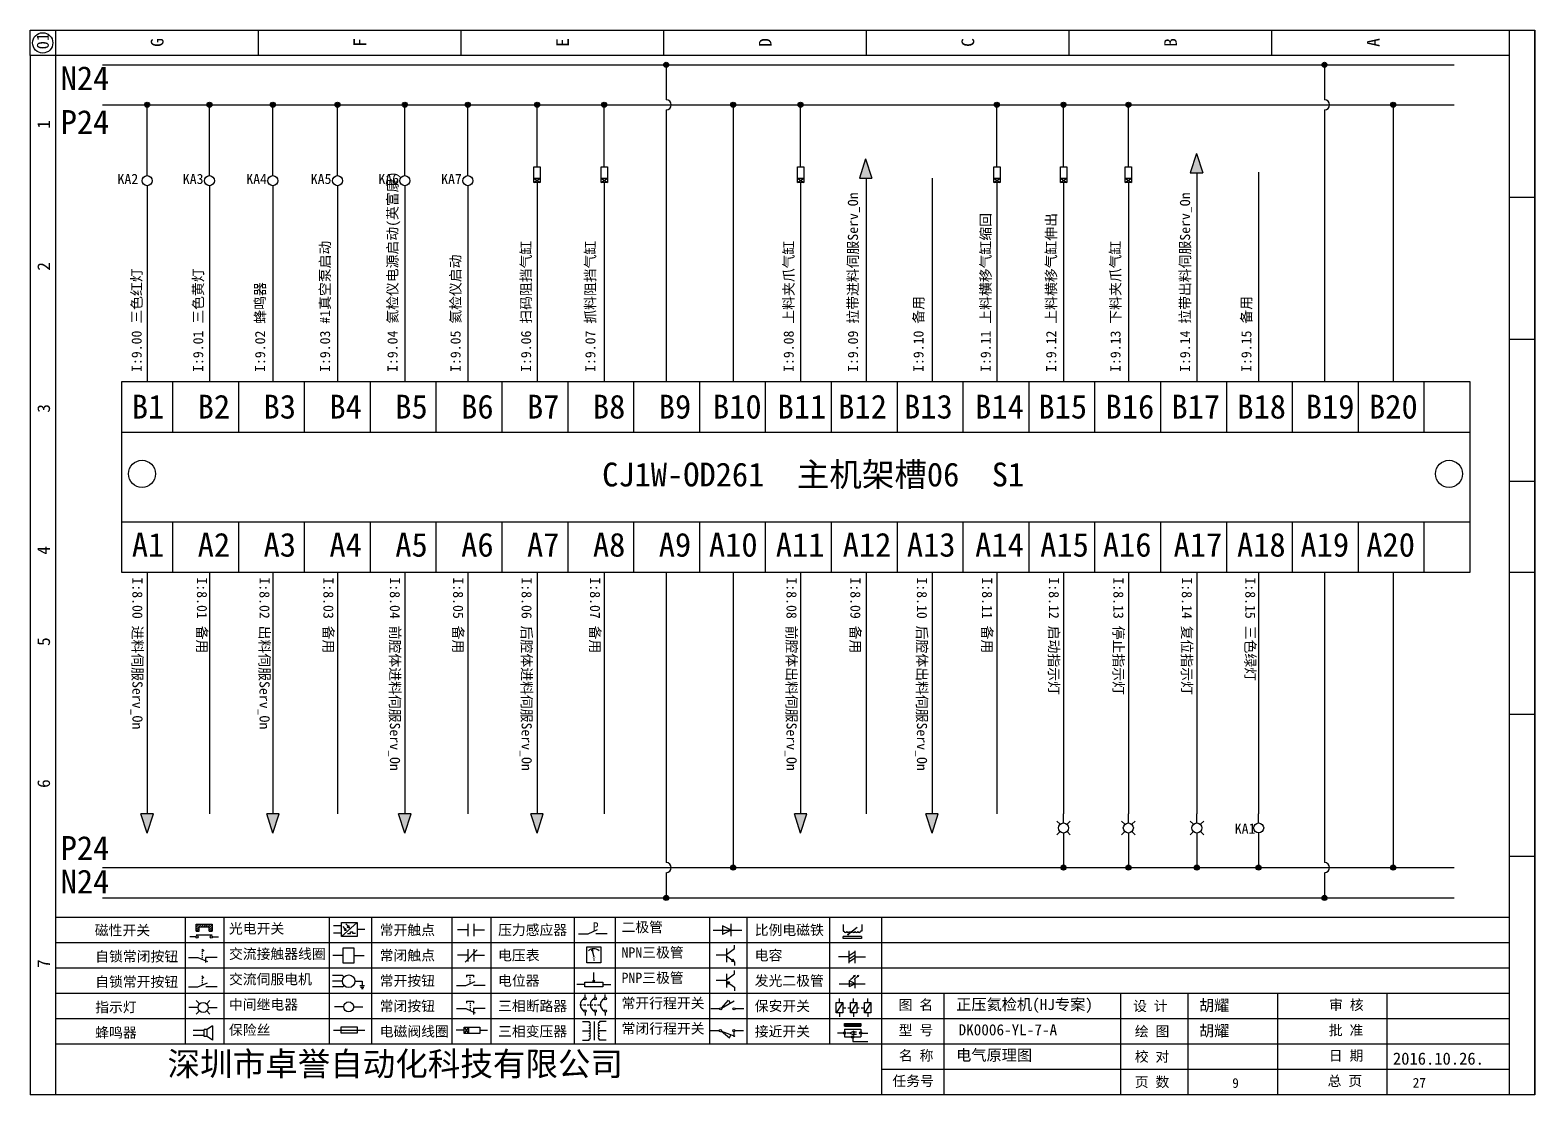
# Model space of a CAD drawing. Header units: millimetres. Extents: x -97 to 5214, y -62 to 3239.
# Drawn here: x 1280.4 to 1577.4, y 749.8 to 959.8 of the extents above; entities that cross this region are included whole.
import ezdxf

# ---------------------------------------------------------------- set-up
doc = ezdxf.new("R2010")
doc.units = ezdxf.units.MM
doc.styles.get("Standard").update_dxf_attribs({"font": 'SimSun.ttf'})
doc.styles.add('汉字', font='NSimSun.ttf')

# ---------------------------------------------------------------- blocks, each defined once
blk = doc.blocks.new('磁性开关')
at = {"linetype": 'ByBlock'}
h = blk.add_hatch(dxfattribs=at)
h.set_pattern_fill('ANSI31', color=256, scale=0.1, style=0)
h.paths.add_polyline_path([(-1907.69, -775.29), (-1910.88, -775.29), (-1910.88, -776.69), (-1910.25, -776.69), (-1910.25, -775.79), (-1908.31, -775.79), (-1908.31, -776.69), (-1907.69, -776.69)])
for p, q in [((-1910.91, -777.81), (-1912.09, -777.81)), ((-1910.88, -776.69), (-1910.88, -775.29)), ((-1910.88, -775.29), (-1907.69, -775.29)), ((-1910.88, -776.69), (-1910.25, -776.69)), ((-1910.88, -777.39), (-1907.69, -777.39)), ((-1910.25, -776.69), (-1910.25, -775.79)), ((-1910.25, -775.79), (-1908.31, -775.79)), ((-1908.31, -776.69), (-1908.31, -775.79)), ((-1908.31, -776.69), (-1907.69, -776.69)), ((-1907.69, -775.29), (-1907.69, -776.69)), ((-1907.66, -777.81), (-1906.48, -777.81))]:
    blk.add_line(p, q, dxfattribs=at)
for centre in [(-1910.68, -777.81), (-1907.88, -777.81)]:
    blk.add_circle(centre, 0.225, dxfattribs=at)
blk = doc.blocks.new('*U75')
at = {"linetype": 'ByBlock'}
for p, q in [((-1909.23, -780.45), (-1909.23, -780.67)), ((-1909.23, -780.45), (-1908.92, -780.84)), ((-1909.23, -780.84), (-1909.23, -781.05)), ((-1911.92, -782.07), (-1910.06, -782.07)), ((-1910.06, -782.07), (-1908.18, -782.88)), ((-1909.23, -781.23), (-1909.23, -781.44)), ((-1909.23, -781.61), (-1909.23, -781.83)), ((-1909.23, -782), (-1909.23, -782.21)), ((-1909.23, -782.38), (-1909.23, -782.43)), ((-1908.52, -783.07), (-1908.52, -782.07)), ((-1906.25, -782.07), (-1908.52, -782.07))]:
    blk.add_line(p, q, dxfattribs=at)
blk = doc.blocks.new('*U76')
at = {"linetype": 'ByBlock'}
for p, q in [((-1911.92, -792.89), (-1910.06, -792.89)), ((-1910.06, -792.89), (-1908.18, -792.08)), ((-1908.88, -791.17), (-1909.23, -790.71)), ((-1909.23, -790.71), (-1909.23, -790.92)), ((-1909.23, -791.09), (-1909.23, -791.31)), ((-1909.23, -791.48), (-1909.23, -791.69)), ((-1909.23, -791.86), (-1909.23, -792.08)), ((-1909.23, -792.25), (-1909.23, -792.47)), ((-1906.25, -792.89), (-1908.52, -792.89))]:
    blk.add_line(p, q, dxfattribs=at)
blk = doc.blocks.new('蜂鸣器')
at = {"linetype": 'ByBlock'}
for p, q in [((-1907.17, -795.53), (-1908.25, -796.26)), ((-1907.17, -795.53), (-1907.17, -798.41)), ((-1908.8, -796.48), (-1911.01, -796.48)), ((-1908.8, -797.46), (-1911.01, -797.46)), ((-1908.25, -796.26), (-1908.8, -796.26)), ((-1908.8, -797.68), (-1908.8, -796.26)), ((-1908.25, -797.68), (-1908.8, -797.68)), ((-1908.25, -797.68), (-1908.25, -796.26)), ((-1907.17, -798.41), (-1908.25, -797.68))]:
    blk.add_line(p, q, dxfattribs=at)
blk = doc.blocks.new('指示灯')
at = {"linetype": 'ByBlock'}
for p, q in [((-1854.25, -776.92), (-1856.06, -776.92)), ((-1854.62, -775.59), (-1853.97, -776.23)), ((-1854.62, -778.25), (-1853.97, -777.61)), ((-1851.9, -775.59), (-1852.54, -776.23)), ((-1851.9, -778.25), (-1852.54, -777.61)), ((-1852.26, -776.92), (-1850.45, -776.92))]:
    blk.add_line(p, q, dxfattribs=at)
blk.add_circle((-1853.26, -776.92), 0.992, dxfattribs=at)
blk = doc.blocks.new('光电开关')
at = {"linetype": 'ByBlock'}
h = blk.add_hatch(dxfattribs=at)
h.set_pattern_fill('ANSI31', color=256, scale=0.01, style=0)
h.set_pattern_definition([(45, (0.172267, 0), (-0.0224506403, 0.0224506403), [])])
h.paths.add_polyline_path([(-1882.44, -776.34), (-1882.5, -775.91), (-1882.68, -776.07)])
h.paths.add_polyline_path([(-1882.44, -776.34), (-1882.68, -776.07), (-1882.86, -776.23)])
h.paths.add_polyline_path([(-1883.11, -776.45), (-1883.29, -776.61), (-1883.05, -776.88)])
h.paths.add_polyline_path([(-1883.29, -776.61), (-1883.47, -776.77), (-1883.05, -776.88)])
for p, q in [((-1884.01, -775.96), (-1885.56, -775.96)), ((-1884.01, -777.39), (-1885.56, -777.39)), ((-1880.91, -775.3), (-1884.01, -778.05)), ((-1883.75, -776.09), (-1883.05, -776.88)), ((-1883.11, -776.45), (-1883.47, -776.77)), ((-1883.05, -776.88), (-1883.47, -776.77)), ((-1883.14, -775.55), (-1882.44, -776.34)), ((-1883.05, -776.88), (-1883.11, -776.45)), ((-1882.5, -775.91), (-1882.86, -776.23)), ((-1882.44, -776.34), (-1882.86, -776.23)), ((-1882.78, -777.47), (-1882.23, -777.47)), ((-1882.44, -776.34), (-1882.5, -775.91)), ((-1882.23, -777.47), (-1882.23, -777.14)), ((-1882.23, -777.14), (-1881.78, -777.14)), ((-1881.78, -777.47), (-1881.78, -777.14)), ((-1881.23, -777.47), (-1881.78, -777.47)), ((-1879.37, -776.67), (-1880.91, -776.67))]:
    blk.add_line(p, q, dxfattribs=at)
blk.add_lwpolyline([(-1884.01, -775.3), (-1880.91, -775.3), (-1880.91, -778.05), (-1884.01, -778.05)], close=True, dxfattribs=at)
blk = doc.blocks.new('交流接触器线圈')
at = {"linetype": 'ByBlock'}
for p, q in [((-1880.82, -781.77), (-1882.87, -781.77)), ((-1878.72, -781.77), (-1876.67, -781.77))]:
    blk.add_line(p, q, dxfattribs=at)
blk.add_lwpolyline([(-1880.82, -780.28), (-1878.72, -780.28), (-1878.72, -783.26), (-1880.82, -783.26)], close=True, dxfattribs=at)
blk = doc.blocks.new('交流伺服电机')
at = {"linetype": 'ByBlock'}
for p, q in [((-1880.97, -785.75), (-1882.94, -785.75)), ((-1880.97, -786.85), (-1882.94, -786.85)), ((-1880.97, -785.75), (-1880.65, -786.03)), ((-1878.49, -786.85), (-1877.07, -786.85)), ((-1877.07, -786.85), (-1877.07, -787.72)), ((-1880.97, -787.94), (-1882.94, -787.94)), ((-1880.97, -787.94), (-1880.65, -787.67)), ((-1877.54, -787.72), (-1876.59, -787.72)), ((-1877.38, -788.01), (-1876.75, -788.01)), ((-1877.23, -788.29), (-1876.9, -788.29))]:
    blk.add_line(p, q, dxfattribs=at)
blk.add_circle((-1879.73, -786.85), 1.24, dxfattribs=at)
blk = doc.blocks.new('中间继电器')
at = {"linetype": 'ByBlock'}
for p, q in [((-1880.72, -791.92), (-1882.54, -791.92)), ((-1878.74, -791.92), (-1876.92, -791.92))]:
    blk.add_line(p, q, dxfattribs=at)
blk.add_circle((-1879.73, -791.92), 0.992, dxfattribs=at)
blk = doc.blocks.new('保险丝')
at = {"linetype": 'ByBlock'}
blk.add_line((-1882.72, -796.49), (-1876.55, -796.49), dxfattribs=at)
blk.add_lwpolyline([(-1881.2, -795.86), (-1878.06, -795.86), (-1878.06, -797.12), (-1881.2, -797.12)], close=True, dxfattribs=at)
blk = doc.blocks.new('常开按钮')
at = {"linetype": 'ByBlock'}
for p, q in [((-1910.06, -787.73), (-1908.18, -786.93)), ((-1909.9, -785.68), (-1908.56, -785.68)), ((-1909.9, -785.68), (-1909.9, -786.07)), ((-1909.23, -785.68), (-1909.23, -785.89)), ((-1909.23, -786.06), (-1909.23, -786.28)), ((-1909.23, -786.45), (-1909.23, -786.67)), ((-1909.23, -786.84), (-1909.23, -787.05)), ((-1908.56, -785.68), (-1908.56, -786.07)), ((-1911.92, -787.73), (-1910.06, -787.73)), ((-1909.23, -787.22), (-1909.23, -787.38)), ((-1906.25, -787.73), (-1908.52, -787.73))]:
    blk.add_line(p, q, dxfattribs=at)
blk = doc.blocks.new('常开触点')
at = {"linetype": 'ByBlock'}
for p, q in [((-1853.82, -782.99), (-1853.82, -780.56)), ((-1852.6, -782.99), (-1852.6, -780.56)), ((-1853.82, -781.77), (-1855.88, -781.77)), ((-1852.6, -781.77), (-1850.55, -781.77))]:
    blk.add_line(p, q, dxfattribs=at)
blk = doc.blocks.new('常闭触点')
at = {"linetype": 'ByBlock'}
for p, q in [((-1853.82, -786.77), (-1855.88, -786.77)), ((-1852.01, -785.66), (-1854.43, -788.1)), ((-1853.82, -787.99), (-1853.82, -785.56)), ((-1852.6, -787.99), (-1852.6, -785.56)), ((-1852.6, -786.77), (-1850.55, -786.77))]:
    blk.add_line(p, q, dxfattribs=at)
blk = doc.blocks.new('常闭按钮')
at = {"linetype": 'ByBlock'}
for p, q in [((-1856.13, -792.28), (-1854.28, -792.28)), ((-1854.28, -792.28), (-1852.4, -793.09)), ((-1854.11, -790.83), (-1852.77, -790.83)), ((-1854.11, -790.83), (-1854.11, -791.22)), ((-1853.44, -790.83), (-1853.44, -791.04)), ((-1853.44, -791.21), (-1853.44, -791.43)), ((-1853.44, -791.6), (-1853.44, -791.82)), ((-1853.44, -791.99), (-1853.44, -792.2)), ((-1853.44, -792.37), (-1853.44, -792.53)), ((-1852.77, -790.83), (-1852.77, -791.22)), ((-1850.47, -792.28), (-1852.73, -792.28)), ((-1852.73, -792.28), (-1852.73, -793.43))]:
    blk.add_line(p, q, dxfattribs=at)
blk = doc.blocks.new('电磁阀线圈')
at = {"linetype": 'ByBlock'}
for p, q in [((-1854.61, -795.92), (-1853.75, -797.16)), ((-1853.75, -795.92), (-1854.61, -797.16)), ((-1853.75, -795.92), (-1853.75, -797.16)), ((-1854.61, -796.54), (-1856.17, -796.54)), ((-1851.53, -796.54), (-1849.97, -796.54))]:
    blk.add_line(p, q, dxfattribs=at)
blk.add_lwpolyline([(-1854.61, -795.92), (-1851.53, -795.92), (-1851.53, -797.16), (-1854.61, -797.16)], close=True, dxfattribs=at)
blk = doc.blocks.new('电压表')
at = {"linetype": 'ByBlock'}
for p, q in [((-1814.84, -780.75), (-1814.91, -781.13)), ((-1814.6, -781.05), (-1814.91, -781.13)), ((-1814.84, -780.75), (-1814.46, -782.26)), ((-1814.84, -780.75), (-1814.6, -781.05))]:
    blk.add_line(p, q, dxfattribs=at)
blk.add_lwpolyline([(-1815.84, -780.34), (-1813.07, -780.34), (-1813.07, -783.49), (-1815.84, -783.49)], close=True, dxfattribs=at)
blk.add_arc((-1814.46, -782.26), 1.56, 46.8313, 133.1687, dxfattribs=at)
at = {"linetype": 'ByBlock', "insert": (-1814.7, -782.39), "char_height": 0.75, "width": 0.6768, "attachment_point": 1}
blk.add_mtext('V', dxfattribs=at)
blk = doc.blocks.new('电位器')
at = {"linetype": 'ByBlock'}
for p, q in [((-1814.45, -787.3), (-1814.62, -786.96)), ((-1814.62, -786.96), (-1814.27, -786.96)), ((-1814.45, -787.3), (-1814.45, -785.39)), ((-1814.45, -787.3), (-1814.27, -786.96)), ((-1816.21, -787.75), (-1817.79, -787.75)), ((-1812.68, -787.75), (-1811.1, -787.75))]:
    blk.add_line(p, q, dxfattribs=at)
blk.add_lwpolyline([(-1816.21, -787.3), (-1812.68, -787.3), (-1812.68, -788.2), (-1816.21, -788.2)], close=True, dxfattribs=at)
blk = doc.blocks.new('三相断路器')
at = {"linetype": 'ByBlock'}
for p, q in [((-1816.17, -790.33), (-1816.17, -789.7)), ((-1814.17, -790.33), (-1814.17, -789.7)), ((-1812.18, -790.33), (-1812.18, -789.7)), ((-1817.14, -791.74), (-1816.72, -791.74)), ((-1816.45, -791.74), (-1816.03, -791.74)), ((-1815.76, -791.74), (-1815.34, -791.74)), ((-1815.07, -791.74), (-1814.65, -791.74)), ((-1814.38, -791.74), (-1813.96, -791.74)), ((-1813.69, -791.74), (-1813.27, -791.74)), ((-1816.17, -793.19), (-1816.17, -793.83)), ((-1814.17, -793.19), (-1814.17, -793.83)), ((-1812.18, -793.19), (-1812.18, -793.83))]:
    blk.add_line(p, q, dxfattribs=at)
for centre in [(-1816.17, -790.55), (-1816.17, -792.98), (-1814.17, -790.55), (-1814.17, -792.98), (-1812.18, -790.55), (-1812.18, -792.98)]:
    blk.add_circle(centre, 0.219, dxfattribs=at)
for centre in [(-1815.81, -791.74), (-1813.82, -791.74), (-1811.83, -791.74)]:
    blk.add_arc(centre, 1.32, 115.5791, 244.4209, dxfattribs=at)
blk = doc.blocks.new('三相变压器')
at = {"linetype": 'ByBlock'}
for p, q in [((-1816.69, -795.03), (-1815.37, -795.03)), ((-1815.37, -795.03), (-1815.37, -795.24)), ((-1814.34, -798.7), (-1814.34, -795.04)), ((-1812, -795.03), (-1813.32, -795.03)), ((-1813.32, -795.03), (-1813.32, -795.24)), ((-1816.69, -796.87), (-1815.37, -796.87)), ((-1816.69, -798.71), (-1815.37, -798.71)), ((-1815.37, -798.71), (-1815.37, -798.5)), ((-1812, -796.87), (-1813.32, -796.87)), ((-1813.32, -798.71), (-1813.32, -798.5)), ((-1812, -798.71), (-1813.32, -798.71))]:
    blk.add_line(p, q, dxfattribs=at)
for centre, start, end in [((-1815.37, -795.51), 270, 90), ((-1815.37, -796.06), 270, 90), ((-1813.32, -795.51), 90, 270), ((-1813.32, -796.06), 90, 270), ((-1815.37, -796.6), 270, 90), ((-1815.37, -797.14), 270, 90), ((-1815.37, -797.68), 270, 90), ((-1815.37, -798.23), 270, 90), ((-1813.32, -796.6), 90, 270), ((-1813.32, -797.14), 90, 270), ((-1813.32, -797.68), 90, 270), ((-1813.32, -798.23), 90, 270)]:
    blk.add_arc(centre, 0.271, start, end, dxfattribs=at)
blk = doc.blocks.new('压力感应器')
at = {"linetype": 'ByBlock'}
for p, q in [((-1817.44, -777.73), (-1815.59, -777.73)), ((-1815.59, -777.73), (-1813.71, -776.93)), ((-1811.78, -777.73), (-1814.05, -777.73))]:
    blk.add_line(p, q, dxfattribs=at)
at = {"linetype": 'ByBlock', "insert": (-1814.65, -775.48), "char_height": 1.68, "width": 1.2242, "attachment_point": 1}
blk.add_mtext('{\\fNSimSun|b0|i0|c134|p49;P}', dxfattribs=at)
blk = doc.blocks.new('二极管')
at = {"linetype": 'ByBlock'}
for p, q in [((-1787.52, -776.77), (-1781.92, -776.77)), ((-1783.97, -776.77), (-1785.69, -775.9)), ((-1785.69, -775.9), (-1785.69, -777.65)), ((-1783.97, -776.77), (-1785.69, -777.65)), ((-1783.97, -777.99), (-1783.97, -775.56))]:
    blk.add_line(p, q, dxfattribs=at)
blk = doc.blocks.new('NPN三极管')
at = {"linetype": 'ByBlock'}
for p, q in [((-1785.73, -780.61), (-1785.73, -783.32)), ((-1785.73, -781.82), (-1784.15, -780.66)), ((-1784.15, -780.66), (-1784.15, -779.98)), ((-1785.73, -781.97), (-1787.81, -781.97)), ((-1785.73, -782.11), (-1784.15, -783.27)), ((-1784.41, -782.73), (-1784.74, -783.18)), ((-1784.15, -783.27), (-1784.74, -783.18)), ((-1784.15, -783.27), (-1784.41, -782.73)), ((-1784.15, -783.27), (-1784.15, -783.96))]:
    blk.add_line(p, q, dxfattribs=at)
blk = doc.blocks.new('PNP三极管')
at = {"linetype": 'ByBlock'}
for p, q in [((-1784.9, -786.74), (-1786.98, -786.74)), ((-1784.9, -785.38), (-1784.9, -788.09)), ((-1784.9, -786.59), (-1783.32, -785.43)), ((-1784.9, -786.88), (-1783.32, -788.04)), ((-1784.9, -786.88), (-1784.31, -786.97)), ((-1784.9, -786.88), (-1784.64, -787.42)), ((-1784.31, -786.97), (-1784.64, -787.42)), ((-1783.32, -785.43), (-1783.32, -784.75)), ((-1783.32, -788.04), (-1783.32, -788.73))]:
    blk.add_line(p, q, dxfattribs=at)
blk = doc.blocks.new('常开行程开关')
at = {"linetype": 'ByBlock'}
for p, q in [((-1786.29, -792.3), (-1788.01, -792.3)), ((-1785.89, -792.17), (-1784.52, -790.62)), ((-1785.89, -792.17), (-1783.43, -790.72)), ((-1784.52, -790.62), (-1784.19, -791.17)), ((-1781.48, -792.3), (-1783.21, -792.3))]:
    blk.add_line(p, q, dxfattribs=at)
for centre in [(-1786.07, -792.3), (-1783.42, -792.3)]:
    blk.add_circle(centre, 0.219, dxfattribs=at)
blk = doc.blocks.new('常闭行程开关')
at = {"linetype": 'ByBlock'}
for p, q in [((-1786.34, -796.62), (-1788.07, -796.62)), ((-1785.93, -796.72), (-1783.25, -797.7)), ((-1785.93, -796.72), (-1784.3, -798)), ((-1784.3, -798), (-1784.08, -797.4)), ((-1783.48, -796.84), (-1783.48, -797.85)), ((-1781.54, -796.62), (-1783.26, -796.62))]:
    blk.add_line(p, q, dxfattribs=at)
for centre in [(-1786.12, -796.62), (-1783.48, -796.62)]:
    blk.add_circle(centre, 0.219, dxfattribs=at)
blk = doc.blocks.new('电容')
at = {"linetype": 'ByBlock'}
for p, q in [((-1756.08, -782.99), (-1756.08, -780.56)), ((-1754.86, -780.79), (-1756.08, -781.55)), ((-1754.86, -782.99), (-1754.86, -780.56)), ((-1756.08, -781.77), (-1758.13, -781.77)), ((-1754.86, -781.44), (-1756.08, -782.2)), ((-1754.86, -781.99), (-1756.08, -782.75)), ((-1754.86, -781.77), (-1752.81, -781.77))]:
    blk.add_line(p, q, dxfattribs=at)
blk = doc.blocks.new('发光二极管')
at = {"linetype": 'ByBlock'}
for p, q in [((-1758.01, -786.77), (-1752.89, -786.77)), ((-1754.84, -786.77), (-1756.04, -786.16)), ((-1756.04, -786.16), (-1756.04, -787.39)), ((-1754.84, -786.77), (-1756.04, -787.39)), ((-1755.78, -785.92), (-1754.89, -785.14)), ((-1754.89, -785.14), (-1755.2, -785.22)), ((-1755.2, -785.22), (-1755.01, -785.43)), ((-1755.08, -785.92), (-1754.18, -785.14)), ((-1754.89, -785.14), (-1755.01, -785.43)), ((-1754.84, -787.63), (-1754.84, -785.92)), ((-1754.18, -785.14), (-1754.49, -785.22)), ((-1754.49, -785.22), (-1754.31, -785.43)), ((-1754.18, -785.14), (-1754.31, -785.43))]:
    blk.add_line(p, q, dxfattribs=at)
blk = doc.blocks.new('比例电磁阀')
at = {"linetype": 'ByBlock'}
for p, q in [((-1757.26, -775.38), (-1757.26, -776.71)), ((-1757.26, -776.71), (-1757.05, -776.71)), ((-1753.6, -777.73), (-1757.25, -777.73)), ((-1757.25, -778.13), (-1757.25, -777.73)), ((-1753.6, -778.13), (-1757.25, -778.13)), ((-1754.5, -775.98), (-1756.35, -777.44)), ((-1756.35, -777.44), (-1756.25, -777.25)), ((-1756.35, -777.44), (-1756.15, -777.38)), ((-1756.15, -777.38), (-1756.25, -777.25)), ((-1753.58, -776.71), (-1753.8, -776.71)), ((-1753.6, -777.73), (-1753.6, -778.13)), ((-1753.58, -775.38), (-1753.58, -776.71))]:
    blk.add_line(p, q, dxfattribs=at)
for centre in [(-1756.78, -776.71), (-1756.24, -776.71), (-1755.7, -776.71), (-1755.15, -776.71), (-1754.61, -776.71), (-1754.07, -776.71)]:
    blk.add_arc(centre, 0.271, 180, 0, dxfattribs=at)
blk = doc.blocks.new('保安开关')
at = {"linetype": 'ByBlock'}
for p, q in [((-1757.96, -790.79), (-1757.96, -789.97)), ((-1755.17, -790.79), (-1755.17, -789.97)), ((-1752.39, -790.79), (-1752.39, -789.97)), ((-1757.33, -790.79), (-1758.6, -792.81)), ((-1757.96, -792.81), (-1757.96, -793.62)), ((-1757.33, -791.8), (-1756.72, -791.8)), ((-1756.35, -791.8), (-1755.89, -791.8)), ((-1754.54, -790.79), (-1755.81, -792.81)), ((-1755.17, -792.81), (-1755.17, -793.62)), ((-1754.52, -791.8), (-1754.06, -791.8)), ((-1753.69, -791.8), (-1753.08, -791.8)), ((-1751.75, -790.79), (-1753.02, -792.81)), ((-1752.39, -792.81), (-1752.39, -793.62))]:
    blk.add_line(p, q, dxfattribs=at)
for points in [[(-1758.6, -790.79), (-1757.33, -790.79), (-1757.33, -792.81), (-1758.6, -792.81)], [(-1755.81, -790.79), (-1754.54, -790.79), (-1754.54, -792.81), (-1755.81, -792.81)], [(-1753.02, -790.79), (-1751.75, -790.79), (-1751.75, -792.81), (-1753.02, -792.81)]]:
    blk.add_lwpolyline(points, close=True, dxfattribs=at)
blk = doc.blocks.new('接近开关')
at = {"linetype": 'ByBlock'}
h = blk.add_hatch(dxfattribs=at)
h.set_pattern_fill('ANSI31', color=256, scale=0.01, style=0)
h.set_pattern_definition([(45, (-89.131516, -30.795668), (-0.0224506403, 0.0224506403), [])])
h.paths.add_polyline_path([(-1513.76, -1123.35), (-1513.76, -1122.85), (-1516.96, -1122.85), (-1516.96, -1123.35)])
for p, q in [((-1517.18, -1124.71), (-1518.36, -1124.71)), ((-1516.96, -1123.35), (-1516.96, -1122.85)), ((-1516.96, -1122.85), (-1513.76, -1122.85)), ((-1516.96, -1123.35), (-1513.76, -1123.35)), ((-1516.96, -1123.95), (-1513.76, -1123.95)), ((-1516.96, -1123.95), (-1516.96, -1125.47)), ((-1516.96, -1125.47), (-1513.76, -1125.47)), ((-1515.91, -1124.71), (-1516.45, -1124.71)), ((-1515.11, -1124.31), (-1515.91, -1124.71)), ((-1515.11, -1125.11), (-1515.91, -1124.71)), ((-1515.33, -1124.53), (-1515.17, -1124.53)), ((-1515.33, -1124.88), (-1515.17, -1124.88)), ((-1515.25, -1124.45), (-1515.25, -1124.61)), ((-1515.11, -1124.31), (-1515.11, -1125.11)), ((-1515.11, -1124.48), (-1514.58, -1124.48)), ((-1515.11, -1124.94), (-1514.58, -1124.94)), ((-1513.76, -1122.85), (-1513.76, -1123.35)), ((-1513.76, -1123.95), (-1513.76, -1125.47)), ((-1513.54, -1124.71), (-1512.36, -1124.71)), ((-1515.36, -1125.69), (-1515.36, -1126.36)), ((-1515.36, -1126.36), (-1512.36, -1126.36))]:
    blk.add_line(p, q, dxfattribs=at)
for centre in [(-1516.96, -1124.71), (-1515.36, -1125.47), (-1513.76, -1124.71)]:
    blk.add_circle(centre, 0.225, dxfattribs=at)

msp = doc.modelspace()

# ---------------------------------------------------------------- hatches: boundary and pattern name
at = {"lineweight": -2}
h = msp.add_hatch(color=0, dxfattribs=at)
edge = h.paths.add_edge_path()
edge.add_arc((1405.941, 952.967), 0.5, 0, 360)
h = msp.add_hatch(color=0, dxfattribs=at)
edge = h.paths.add_edge_path()
edge.add_arc((1535.872, 952.967), 0.5, 0, 360)
h = msp.add_hatch(color=0, dxfattribs=at)
edge = h.paths.add_edge_path()
edge.add_arc((1303.503, 945.095), 0.5, 0, 360)
h = msp.add_hatch(color=0, dxfattribs=at)
edge = h.paths.add_edge_path()
edge.add_arc((1315.783, 945.095), 0.5, 0, 360)
h = msp.add_hatch(color=0, dxfattribs=at)
edge = h.paths.add_edge_path()
edge.add_arc((1328.311, 945.095), 0.5, 0, 360)
h = msp.add_hatch(color=0, dxfattribs=at)
edge = h.paths.add_edge_path()
edge.add_arc((1341.087, 945.095), 0.5, 0, 360)
h = msp.add_hatch(color=0, dxfattribs=at)
edge = h.paths.add_edge_path()
edge.add_arc((1354.359, 945.095), 0.5, 0, 360)
h = msp.add_hatch(color=0, dxfattribs=at)
edge = h.paths.add_edge_path()
edge.add_arc((1366.803, 945.095), 0.5, 0, 360)
h = msp.add_hatch(color=0, dxfattribs=at)
edge = h.paths.add_edge_path()
edge.add_arc((1380.447, 945.095), 0.5, 0, 360)
h = msp.add_hatch(color=0, dxfattribs=at)
edge = h.paths.add_edge_path()
edge.add_arc((1393.719, 945.095), 0.5, 0, 360)
h = msp.add_hatch(color=0, dxfattribs=at)
edge = h.paths.add_edge_path()
edge.add_arc((1419.181, 945.095), 0.5, 0, 360)
h = msp.add_hatch(color=0, dxfattribs=at)
edge = h.paths.add_edge_path()
edge.add_arc((1432.453, 945.095), 0.5, 0, 360)
h = msp.add_hatch(color=0, dxfattribs=at)
edge = h.paths.add_edge_path()
edge.add_arc((1471.21, 945.095), 0.5, 0, 360)
h = msp.add_hatch(color=0, dxfattribs=at)
edge = h.paths.add_edge_path()
edge.add_arc((1484.358, 945.095), 0.5, 0, 360)
h = msp.add_hatch(color=0, dxfattribs=at)
edge = h.paths.add_edge_path()
edge.add_arc((1497.149, 945.095), 0.5, 0, 360)
h = msp.add_hatch(color=0, dxfattribs=at)
edge = h.paths.add_edge_path()
edge.add_arc((1549.431, 945.095), 0.5, 0, 360)
for points in [[(1445.286, 934.459), (1446.51, 930.638), (1444.061, 930.638)], [(1510.595, 935.503), (1511.819, 931.683), (1509.37, 931.683)], [(1303.503, 801.443), (1302.279, 805.263), (1304.728, 805.263)], [(1328.311, 801.443), (1327.086, 805.263), (1329.535, 805.263)], [(1354.359, 801.443), (1353.134, 805.263), (1355.583, 805.263)], [(1380.447, 801.443), (1379.223, 805.263), (1381.672, 805.263)], [(1432.453, 801.443), (1431.228, 805.263), (1433.677, 805.263)], [(1458.403, 801.443), (1457.179, 805.263), (1459.628, 805.263)]]:
    msp.add_hatch(color=256).paths.add_polyline_path(points)
h = msp.add_hatch(color=0, dxfattribs=at)
edge = h.paths.add_edge_path()
edge.add_arc((1419.181, 794.629), 0.5, 0, 360)
h = msp.add_hatch(color=0, dxfattribs=at)
edge = h.paths.add_edge_path()
edge.add_arc((1484.358, 794.629), 0.5, 0, 360)
h = msp.add_hatch(color=0, dxfattribs=at)
edge = h.paths.add_edge_path()
edge.add_arc((1497.149, 794.629), 0.5, 0, 360)
h = msp.add_hatch(color=0, dxfattribs=at)
edge = h.paths.add_edge_path()
edge.add_arc((1510.688, 794.629), 0.5, 0, 360)
h = msp.add_hatch(color=0, dxfattribs=at)
edge = h.paths.add_edge_path()
edge.add_arc((1522.871, 794.629), 0.5, 0, 360)
h = msp.add_hatch(color=0, dxfattribs=at)
edge = h.paths.add_edge_path()
edge.add_arc((1549.431, 794.629), 0.5, 0, 360)
h = msp.add_hatch(color=0, dxfattribs=at)
edge = h.paths.add_edge_path()
edge.add_arc((1405.941, 788.658), 0.5, 0, 360)
h = msp.add_hatch(color=0, dxfattribs=at)
edge = h.paths.add_edge_path()
edge.add_arc((1535.872, 788.658), 0.5, 0, 360)

# ---------------------------------------------------------------- linework, layer by layer
at = {"linetype": 'ByBlock'}
for p, q in [((1280.392, 959.814), (1577.392, 959.814)), ((1280.392, 954.814), (1280.392, 959.814)), ((1285.392, 959.814), (1285.392, 749.814)), ((1577.392, 959.814), (1577.392, 749.814)), ((1577.392, 749.814), (1577.392, 959.814)), ((1280.392, 954.814), (1280.392, 769.814)), ((1572.392, 784.814), (1285.392, 784.814)), ((1572.392, 779.814), (1285.392, 779.814)), ((1572.392, 774.814), (1285.392, 774.814)), ((1280.392, 769.814), (1280.392, 749.814)), ((1572.392, 769.814), (1285.392, 769.814)), ((1572.392, 764.814), (1285.392, 764.814)), ((1572.392, 759.814), (1285.392, 759.814)), ((1572.392, 754.814), (1448.415, 754.814)), ((1577.392, 749.814), (1280.392, 749.814))]:
    msp.add_line(p, q, dxfattribs=at)
at = {"color": 0, "lineweight": -2}
for p, q in [((1294.7, 952.967), (1561.453, 952.967)), ((1405.941, 952.967), (1405.941, 946.095)), ((1535.872, 952.967), (1535.872, 946.095)), ((1294.7, 945.095), (1497.149, 945.095)), ((1303.503, 932.925), (1303.503, 945.095)), ((1315.783, 932.925), (1315.783, 945.095)), ((1328.311, 932.925), (1328.311, 945.095)), ((1341.087, 932.925), (1341.087, 945.095)), ((1354.359, 932.925), (1354.359, 945.095)), ((1366.803, 932.925), (1366.803, 945.095)), ((1380.447, 934.415), (1380.447, 945.095)), ((1393.719, 934.415), (1393.719, 945.095)), ((1419.181, 945.095), (1419.181, 890.518)), ((1432.453, 934.415), (1432.453, 945.095)), ((1471.21, 934.415), (1471.21, 945.095)), ((1484.358, 934.415), (1484.358, 945.095)), ((1497.149, 945.095), (1561.453, 945.095)), ((1497.149, 934.415), (1497.149, 945.095)), ((1549.431, 945.095), (1549.431, 890.518)), ((1405.941, 944.095), (1405.941, 890.518)), ((1535.872, 944.095), (1535.872, 890.518)), ((1445.379, 930.638), (1445.379, 890.518)), ((1458.403, 930.638), (1458.403, 890.518)), ((1510.688, 931.683), (1510.688, 890.518)), ((1522.871, 931.789), (1522.871, 890.518)), ((1303.503, 928.219), (1303.503, 890.518)), ((1315.783, 928.219), (1315.783, 890.518)), ((1328.311, 928.219), (1328.311, 890.518)), ((1341.087, 928.219), (1341.087, 890.518)), ((1354.359, 928.219), (1354.359, 890.518)), ((1366.803, 928.219), (1366.803, 890.518)), ((1380.447, 928.219), (1380.447, 890.518)), ((1393.719, 928.219), (1393.719, 890.518)), ((1432.453, 928.219), (1432.453, 890.518)), ((1471.21, 928.219), (1471.21, 890.518)), ((1484.358, 928.219), (1484.358, 890.518)), ((1497.149, 928.219), (1497.149, 890.518)), ((1308.498, 890.518), (1308.498, 880.518)), ((1321.498, 890.518), (1321.498, 880.518)), ((1334.498, 890.518), (1334.498, 880.518)), ((1347.498, 890.518), (1347.498, 880.518)), ((1360.498, 890.518), (1360.498, 880.518)), ((1373.498, 890.518), (1373.498, 880.518)), ((1386.498, 890.518), (1386.498, 880.518)), ((1399.498, 890.518), (1399.498, 880.518)), ((1412.498, 890.518), (1412.498, 880.518)), ((1425.498, 890.518), (1425.498, 880.518)), ((1438.498, 890.518), (1438.498, 880.518)), ((1451.498, 890.518), (1451.498, 880.518)), ((1464.498, 890.518), (1464.498, 880.518)), ((1477.498, 890.518), (1477.498, 880.518)), ((1490.498, 890.518), (1490.498, 880.518)), ((1503.498, 890.518), (1503.498, 880.518)), ((1516.498, 890.518), (1516.498, 880.518)), ((1529.498, 890.518), (1529.498, 880.518)), ((1542.498, 890.518), (1542.498, 880.518)), ((1555.498, 890.518), (1555.498, 880.518)), ((1298.498, 880.518), (1564.519, 880.518)), ((1298.498, 862.814), (1564.519, 862.814)), ((1308.498, 862.814), (1308.498, 852.814)), ((1321.498, 862.814), (1321.498, 852.814)), ((1334.498, 862.814), (1334.498, 852.814)), ((1347.498, 862.814), (1347.498, 852.814)), ((1360.498, 862.814), (1360.498, 852.814)), ((1373.498, 862.814), (1373.498, 852.814)), ((1386.498, 862.814), (1386.498, 852.814)), ((1399.498, 862.814), (1399.498, 852.814)), ((1412.498, 862.814), (1412.498, 852.814)), ((1425.498, 862.814), (1425.498, 852.814)), ((1438.498, 862.814), (1438.498, 852.814)), ((1451.498, 862.814), (1451.498, 852.814)), ((1464.498, 862.814), (1464.498, 852.814)), ((1477.498, 862.814), (1477.498, 852.814)), ((1490.498, 862.814), (1490.498, 852.814)), ((1503.498, 862.814), (1503.498, 852.814)), ((1516.498, 862.814), (1516.498, 852.814)), ((1529.498, 862.814), (1529.498, 852.814)), ((1542.498, 862.814), (1542.498, 852.814)), ((1555.498, 862.814), (1555.498, 852.814)), ((1303.503, 852.809), (1303.503, 805.263)), ((1315.783, 852.809), (1315.783, 805.263)), ((1328.311, 852.809), (1328.311, 805.263)), ((1341.087, 852.809), (1341.087, 805.263)), ((1354.359, 852.809), (1354.359, 805.263)), ((1366.803, 852.809), (1366.803, 805.263)), ((1380.447, 852.809), (1380.447, 805.263)), ((1393.719, 852.809), (1393.719, 805.263)), ((1405.941, 852.814), (1405.941, 795.629)), ((1419.181, 852.809), (1419.181, 794.629)), ((1432.453, 852.809), (1432.453, 805.263)), ((1445.379, 852.809), (1445.379, 805.263)), ((1458.403, 852.809), (1458.403, 805.263)), ((1471.21, 852.809), (1471.21, 805.263)), ((1484.358, 852.809), (1484.358, 805.263)), ((1497.149, 852.809), (1497.149, 805.263)), ((1510.688, 852.809), (1510.688, 805.263)), ((1522.871, 852.777), (1522.871, 805.263)), ((1535.872, 852.736), (1535.872, 795.629)), ((1549.431, 852.736), (1549.431, 794.629)), ((1484.358, 799.652), (1484.358, 794.629)), ((1497.149, 799.652), (1497.149, 794.629)), ((1510.688, 799.652), (1510.688, 794.629)), ((1522.871, 799.651), (1522.871, 794.629)), ((1294.7, 794.629), (1561.453, 794.629)), ((1405.941, 793.629), (1405.941, 788.658)), ((1535.872, 793.629), (1535.872, 788.658)), ((1294.7, 788.658), (1561.453, 788.658)), ((1310.971, 784.814), (1310.971, 759.814)), ((1318.647, 784.814), (1318.647, 759.814)), ((1339.437, 784.814), (1339.437, 759.814)), ((1347.791, 784.814), (1347.791, 759.814)), ((1363.646, 784.814), (1363.646, 759.814)), ((1371.294, 784.814), (1371.294, 759.814)), ((1387.786, 784.814), (1387.786, 759.814)), ((1395.888, 784.814), (1395.888, 759.814)), ((1414.508, 784.814), (1414.508, 759.814)), ((1421.867, 784.814), (1421.867, 759.814)), ((1438.177, 784.814), (1438.177, 759.814)), ((1448.415, 784.814), (1448.415, 749.899)), ((1460.736, 769.814), (1460.736, 749.899)), ((1495.607, 769.814), (1495.607, 749.814)), ((1508.871, 769.814), (1508.871, 749.814)), ((1526.563, 769.814), (1526.563, 749.814)), ((1548.174, 769.814), (1548.174, 749.814))]:
    msp.add_line(p, q, dxfattribs=at)
for p, q in [((1445.286, 934.459), (1444.061, 930.638)), ((1445.286, 934.459), (1446.51, 930.638)), ((1510.595, 935.503), (1509.37, 931.683)), ((1510.595, 935.503), (1511.819, 931.683)), ((1444.061, 930.638), (1446.51, 930.638)), ((1509.37, 931.683), (1511.819, 931.683)), ((1303.503, 801.443), (1302.279, 805.263)), ((1304.728, 805.263), (1302.279, 805.263)), ((1303.503, 801.443), (1304.728, 805.263)), ((1328.311, 801.443), (1327.086, 805.263)), ((1329.535, 805.263), (1327.086, 805.263)), ((1328.311, 801.443), (1329.535, 805.263)), ((1354.359, 801.443), (1353.134, 805.263)), ((1355.583, 805.263), (1353.134, 805.263)), ((1354.359, 801.443), (1355.583, 805.263)), ((1380.447, 801.443), (1379.223, 805.263)), ((1381.672, 805.263), (1379.223, 805.263)), ((1380.447, 801.443), (1381.672, 805.263)), ((1432.453, 801.443), (1431.228, 805.263)), ((1433.677, 805.263), (1431.228, 805.263)), ((1432.453, 801.443), (1433.677, 805.263)), ((1458.403, 801.443), (1457.179, 805.263)), ((1459.628, 805.263), (1457.179, 805.263)), ((1458.403, 801.443), (1459.628, 805.263))]:
    msp.add_line(p, q)
at = {"linetype": 'ByBlock'}
for points in [[(1325.392, 959.814), (1325.392, 954.814)], [(1365.392, 959.814), (1365.392, 954.814)], [(1405.392, 959.814), (1405.392, 954.814)], [(1445.392, 959.814), (1445.392, 954.814)], [(1485.392, 959.814), (1485.392, 954.814)], [(1525.392, 959.814), (1525.392, 954.814)], [(1572.392, 749.814), (1572.392, 959.814)], [(1572.392, 954.814), (1280.392, 954.814)], [(1577.392, 926.814), (1572.392, 926.814)], [(1577.392, 898.814), (1572.392, 898.814)], [(1577.392, 870.814), (1572.392, 870.814)], [(1577.392, 852.814), (1572.392, 852.814)], [(1577.392, 824.814), (1572.392, 824.814)], [(1577.392, 796.814), (1572.392, 796.814)]]:
    msp.add_lwpolyline(points, dxfattribs=at)
at = {"color": 0, "lineweight": -2}
msp.add_lwpolyline([(1298.498, 890.518), (1564.519, 890.518), (1564.519, 852.814), (1298.498, 852.814)], close=True, dxfattribs=at)
at = {"linetype": 'ByBlock'}
msp.add_circle((1282.88, 957.287), 2, dxfattribs=at)
at = {"color": 0, "lineweight": -2}
for centre, radius in [((1405.941, 952.967), 0.5), ((1535.872, 952.967), 0.5), ((1303.503, 945.095), 0.5), ((1315.783, 945.095), 0.5), ((1328.311, 945.095), 0.5), ((1341.087, 945.095), 0.5), ((1354.359, 945.095), 0.5), ((1366.803, 945.095), 0.5), ((1380.447, 945.095), 0.5), ((1393.719, 945.095), 0.5), ((1419.181, 945.095), 0.5), ((1432.453, 945.095), 0.5), ((1471.21, 945.095), 0.5), ((1484.358, 945.095), 0.5), ((1497.149, 945.095), 0.5), ((1549.431, 945.095), 0.5), ((1302.488, 872.297), 2.672), ((1560.441, 872.297), 2.672), ((1419.181, 794.629), 0.5), ((1484.358, 794.629), 0.5), ((1497.149, 794.629), 0.5), ((1510.688, 794.629), 0.5), ((1522.871, 794.629), 0.5), ((1549.431, 794.629), 0.5), ((1405.941, 788.658), 0.5), ((1535.872, 788.658), 0.5)]:
    msp.add_circle(centre, radius, dxfattribs=at)
for centre in [(1405.941, 945.095), (1535.872, 945.095), (1405.941, 794.629), (1535.872, 794.629)]:
    msp.add_arc(centre, 1, 270, 90, dxfattribs=at)

# ---------------------------------------------------------------- block references
at = {"linetype": 'ByBlock', "rotation": 90}
for name, p in [('中间继电器', (511.583, 2809.849)), ('中间继电器', (523.863, 2809.849)), ('中间继电器', (536.39, 2809.849)), ('中间继电器', (549.166, 2809.849)), ('中间继电器', (562.438, 2809.849)), ('中间继电器', (574.883, 2809.849)), ('电磁阀线圈', (583.908, 2784.39)), ('电磁阀线圈', (597.18, 2784.39)), ('电磁阀线圈', (635.914, 2784.39)), ('电磁阀线圈', (674.671, 2784.39)), ('电磁阀线圈', (687.819, 2784.39)), ('电磁阀线圈', (700.611, 2784.39)), ('指示灯', (707.438, 2655.714)), ('指示灯', (720.229, 2655.714)), ('指示灯', (733.768, 2655.714)), ('中间继电器', (730.951, 2682.187))]:
    msp.add_blockref(name, p, dxfattribs=at)
at = {"linetype": 'ByBlock'}
for name, p in [('磁性开关', (3224.034, 1558.774)), ('光电开关', (3225.844, 1559.083)), ('常开触点', (3220.659, 1564.112)), ('压力感应器', (3206.098, 1559.33)), ('二极管', (3202.76, 1559.088)), ('比例电磁阀', (3198.104, 1558.795)), ('*U75', (3223.58, 1558.991)), ('交流接触器线圈', (3223.004, 1559.083)), ('常闭触点', (3220.659, 1564.112)), ('电压表', (3206.098, 1559.33)), ('NPN三极管', (3203.585, 1559.317)), ('电容', (3198.104, 1558.795)), ('*U76', (3223.58, 1563.991)), ('交流伺服电机', (3223.004, 1559.083)), ('常开按钮', (3276.444, 1559.112)), ('电位器', (3206.098, 1559.33)), ('PNP三极管', (3202.76, 1559.088)), ('发光二极管', (3198.104, 1558.506)), ('三相断路器', (3206.098, 1559.33)), ('指示灯', (3167.794, 1543.991)), ('中间继电器', (3223.004, 1559.083)), ('常闭按钮', (3220.659, 1559.112)), ('常开行程开关', (3202.76, 1559.088)), ('保安开关', (3198.104, 1558.795)), ('蜂鸣器', (3223.58, 1558.991)), ('三相变压器', (3206.098, 1559.33)), ('接近开关', (2958.104, 1886.712)), ('保险丝', (3223.004, 1559.083)), ('电磁阀线圈', (3220.659, 1559.112)), ('常闭行程开关', (3202.76, 1559.088))]:
    msp.add_blockref(name, p, dxfattribs=at)

# ---------------------------------------------------------------- texts
at = {"linetype": 'ByBlock', "attachment_point": 1, "rotation": 90}
for s, insert, char_height, width in [('{\\fKaiTi_GB2312|b0|i0|c134|p0;01}', (1281.68, 956.013), 2.4, 60.2542), ('{\\fKaiTi_GB2312|b0|i0|c134|p0;G}', (1304.221, 956.522), 2.5, 5), ('{\\fKaiTi_GB2312|b0|i0|c134|p0;F}', (1344.221, 956.522), 2.5, 5), ('{\\fKaiTi_GB2312|b0|i0|c134|p0;E}', (1384.221, 956.522), 2.5, 5), ('{\\fKaiTi_GB2312|b0|i0|c134|p0;D}', (1424.221, 956.522), 2.5, 5), ('{\\fKaiTi_GB2312|b0|i0|c134|p0;C}', (1464.221, 956.522), 2.5, 5), ('{\\fKaiTi_GB2312|b0|i0|c134|p0;B}', (1504.221, 956.522), 2.5, 5), ('{\\fKaiTi_GB2312|b0|i0|c134|p0;A}', (1544.221, 956.522), 2.5, 5), ('{\\fKaiTi_GB2312|b0|i0|c134|p49;1}', (1281.82, 940.359), 2.5, 11.7517), ('{\\fKaiTi_GB2312|b0|i0|c134|p49;2}', (1281.82, 912.359), 2.5, 11.7517), ('{\\fKaiTi_GB2312|b0|i0|c134|p49;3}', (1281.82, 884.359), 2.5, 11.7517), ('{\\fKaiTi_GB2312|b0|i0|c134|p49;4}', (1281.82, 856.359), 2.5, 11.7517), ('{\\fKaiTi_GB2312|b0|i0|c134|p49;5}', (1281.82, 838.359), 2.5, 11.7517), ('{\\fKaiTi_GB2312|b0|i0|c134|p49;6}', (1281.82, 810.359), 2.5, 11.7517), ('{\\fKaiTi_GB2312|b0|i0|c134|p49;7}', (1281.82, 774.852), 2.5, 11.7517)]:
    msp.add_mtext(s, dxfattribs=dict(at, insert=insert, char_height=char_height, width=width))
at = {"color": 0, "lineweight": -2, "attachment_point": 1}
for s, insert, char_height, width in [('N24', (1286.422, 952.686), 4.7064, 14.27309), ('P24', (1286.422, 944.042), 4.7064, 14.27309), ('KA2', (1297.649, 931.468), 2, 2.7012), ('KA3', (1310.535, 931.468), 2, 2.7012), ('KA4', (1323.061, 931.468), 2, 2.7012), ('KA5', (1335.785, 931.468), 2, 2.7012), ('KA6', (1349.15, 931.468), 2, 2.7012), ('KA7', (1361.519, 931.468), 2, 2.7012), ('B1', (1300.471, 887.905), 4.7064, 7.20347), ('B2', (1313.471, 887.905), 4.7064, 7.20347), ('B3', (1326.471, 887.905), 4.7064, 7.20347), ('B4', (1339.471, 887.905), 4.7064, 7.20347), ('B5', (1352.471, 887.905), 4.7064, 7.20347), ('B6', (1365.471, 887.905), 4.7064, 7.20347), ('B7', (1378.471, 887.905), 4.7064, 7.20347), ('B8', (1391.471, 887.905), 4.7064, 7.20347), ('B9', (1404.471, 887.905), 4.7064, 7.20347), ('B10', (1415.171, 887.905), 4.7064, 7.20347), ('B11', (1427.915, 887.905), 4.7064, 7.20347), ('B12', (1439.893, 887.905), 4.7064, 7.20347), ('B13', (1452.893, 887.905), 4.7064, 7.20347), ('B14', (1466.915, 887.905), 4.7064, 7.20347), ('B15', (1479.404, 887.905), 4.7064, 7.20347), ('B16', (1492.659, 887.905), 4.7064, 7.20347), ('B17', (1505.659, 887.905), 4.7064, 7.20347), ('B18', (1518.659, 887.905), 4.7064, 7.20347), ('B19', (1532.171, 887.905), 4.7064, 7.20347), ('B20', (1544.659, 887.905), 4.7064, 7.20347), ('CJ1W-OD261  主机架槽06  S1', (1393.295, 874.521), 4.70644, 101.14575), ('A1', (1300.471, 860.668), 4.7064, 7.20347), ('A2', (1313.471, 860.668), 4.7064, 7.20347), ('A3', (1326.471, 860.668), 4.7064, 7.20347), ('A4', (1339.471, 860.668), 4.7064, 7.20347), ('A5', (1352.471, 860.668), 4.7064, 7.20347), ('A6', (1365.471, 860.668), 4.7064, 7.20347), ('A7', (1378.471, 860.668), 4.7064, 7.20347), ('A8', (1391.471, 860.668), 4.7064, 7.20347), ('A9', (1404.471, 860.668), 4.7064, 7.20347), ('A10', (1414.373, 860.668), 4.7064, 7.20347), ('A11', (1427.573, 860.668), 4.7064, 7.20347), ('A12', (1440.773, 860.668), 4.7064, 7.20347), ('A13', (1453.434, 860.668), 4.7064, 7.20347), ('A14', (1466.914, 860.668), 4.7064, 7.20347), ('A15', (1479.754, 860.668), 4.7064, 7.20347), ('A16', (1492.115, 860.668), 4.7064, 7.20347), ('A17', (1506.074, 860.668), 4.7064, 7.20347), ('A18', (1518.594, 860.668), 4.7064, 7.20347), ('A19', (1531.115, 860.668), 4.7064, 7.20347), ('A20', (1544.115, 860.668), 4.7064, 7.20347), ('KA1', (1518.153, 803.336), 2, 2.7012), ('P24', (1286.422, 800.862), 4.7064, 14.27309), ('N24', (1286.422, 794.244), 4.7064, 14.27309), ('深圳市卓誉自动化科技有限公司', (1307.525, 758.286), 4.70644, 96.11383)]:
    msp.add_mtext(s, dxfattribs=dict(at, insert=insert, char_height=char_height, width=width))
at = {"color": 0, "lineweight": -2, "char_height": 2, "width": 71.79445, "attachment_point": 1}
for s, insert, rotation in [('{\\C1;I:9.04 氦检仪电源启动(英富康)}', (1350.914, 892.389), 90), ('{\\C1;I:9.09 拉带进料伺服Serv_On}', (1441.797, 892.389), 90), ('{\\C1;I:9.14 拉带出料伺服Serv_On}', (1507.338, 892.389), 90), ('I:9.11 上料横移气缸缩回', (1467.987, 892.389), 90), ('I:9.12 上料横移气缸伸出', (1480.911, 892.389), 90), ('I:9.03 #1真空泵启动', (1337.596, 892.389), 90), ('I:9.06 扫码阻挡气缸', (1377.269, 892.389), 90), ('I:9.07 抓料阻挡气缸', (1389.959, 892.389), 90), ('I:9.08 上料夹爪气缸', (1429.106, 892.389), 90), ('I:9.13 下料夹爪气缸', (1493.602, 892.389), 90), ('I:9.05 氦检仪启动', (1363.352, 892.389), 90), ('I:9.00 三色红灯', (1300.413, 892.389), 90), ('I:9.01 三色黄灯', (1312.555, 892.389), 90), ('I:9.02 蜂鸣器', (1324.782, 892.389), 90), ('{\\C6;I:9.10 备用}', (1454.721, 892.389), 90), ('{\\C6;I:9.15 备用}', (1519.44, 892.389), 90), ('I:8.00 进料伺服Serv_On', (1302.584, 851.874), 270), ('{\\C6;I:8.01 备用}', (1315.321, 851.874), 270), ('I:8.02 出料伺服Serv_On', (1327.673, 851.874), 270), ('{\\C6;I:8.03 备用}', (1340.282, 851.874), 270), ('I:8.04 前腔体进料伺服Serv_On', (1353.406, 851.874), 270), ('{\\C6;I:8.05 备用}', (1365.886, 851.874), 270), ('I:8.06 后腔体进料伺服Serv_On', (1379.396, 851.874), 270), ('{\\C6;I:8.07 备用}', (1392.905, 851.874), 270), ('I:8.08 前腔体出料伺服Serv_On', (1431.687, 851.874), 270), ('{\\C6;I:8.09 备用}', (1444.296, 851.874), 270), ('I:8.10 后腔体出料伺服Serv_On', (1457.42, 851.874), 270), ('{\\C6;I:8.11 备用}', (1470.286, 851.874), 270), ('I:8.12 启动指示灯', (1483.464, 851.874), 270), ('I:8.13 停止指示灯', (1496.202, 851.874), 270), ('I:8.14 复位指示灯', (1509.712, 851.874), 270), ('I:8.15 三色绿灯', (1522.23, 851.874), 270)]:
    msp.add_mtext(s, dxfattribs=dict(at, insert=insert, rotation=rotation))
at = {"char_height": 2, "attachment_point": 1, "style": '汉字'}
for s, insert in [('{\\fKaiTi_GB2312|b0|i0|c134|p49;二极管}', (1397.121, 783.907)), ('{\\fKaiTi_GB2312|b0|i0|c134|p49;磁性开关}', (1293.166, 783.285)), ('{\\fKaiTi_GB2312|b0|i0|c134|p49;光电开关}', (1319.642, 783.623)), ('{\\fKaiTi_GB2312|b0|i0|c134|p49;常开触点}', (1349.395, 783.336)), ('{\\fKaiTi_GB2312|b0|i0|c134|p49;压力感应器}', (1372.755, 783.345)), ('{\\fKaiTi_GB2312|b0|i0|c134|p49;比例电磁铁}', (1423.41, 783.335)), ('{\\fKaiTi_GB2312|b0|i0|c134|p49;自锁常闭按钮}', (1293.248, 778.129)), ('{\\fKaiTi_GB2312|b0|i0|c134|p49;交流接触器线圈}', (1319.642, 778.623)), ('{\\fKaiTi_GB2312|b0|i0|c134|p49;常闭触点}', (1349.395, 778.336)), ('{\\fKaiTi_GB2312|b0|i0|c134|p49;电压表}', (1372.755, 778.345)), ('{\\fKaiTi_GB2312|b0|i0|c134|p49;NPN三极管}', (1397.121, 778.907)), ('{\\fKaiTi_GB2312|b0|i0|c134|p49;电容}', (1423.41, 778.335)), ('{\\fKaiTi_GB2312|b0|i0|c134|p49;自锁常开按钮}', (1293.248, 773.129)), ('{\\fKaiTi_GB2312|b0|i0|c134|p49;交流伺服电机}', (1319.642, 773.623)), ('{\\fKaiTi_GB2312|b0|i0|c134|p49;常开按钮}', (1349.395, 773.336)), ('{\\fKaiTi_GB2312|b0|i0|c134|p49;电位器}', (1372.755, 773.345)), ('{\\fKaiTi_GB2312|b0|i0|c134|p49;PNP三极管}', (1397.121, 773.907)), ('{\\fKaiTi_GB2312|b0|i0|c134|p49;发光二极管}', (1423.41, 773.335)), ('{\\fKaiTi_GB2312|b0|i0|c134|p49;指示灯}', (1293.248, 768.129)), ('{\\fKaiTi_GB2312|b0|i0|c134|p49;中间继电器}', (1319.642, 768.623)), ('{\\fKaiTi_GB2312|b0|i0|c134|p49;常闭按钮}', (1349.395, 768.336)), ('{\\fKaiTi_GB2312|b0|i0|c134|p49;三相断路器}', (1372.755, 768.345)), ('{\\fKaiTi_GB2312|b0|i0|c134|p49;常开行程开关}', (1397.121, 768.907)), ('{\\fKaiTi_GB2312|b0|i0|c134|p49;保安开关}', (1423.41, 768.335)), ('{\\fKaiTi_GB2312|b0|i0|c134|p0;图 名}', (1451.809, 768.57)), ('{\\fKaiTi_GB2312|b0|i0|c134|p0;设 计}', (1498.098, 768.354)), ('{\\fKaiTi_GB2312|b0|i0|c134|p0;审 核}', (1536.777, 768.564)), ('{\\fKaiTi_GB2312|b0|i0|c134|p49;蜂鸣器}', (1293.248, 763.129)), ('{\\fKaiTi_GB2312|b0|i0|c134|p49;保险丝}', (1319.642, 763.623)), ('{\\fKaiTi_GB2312|b0|i0|c134|p49;电磁阀线圈}', (1349.395, 763.336)), ('{\\fKaiTi_GB2312|b0|i0|c134|p49;三相变压器}', (1372.755, 763.345)), ('{\\fKaiTi_GB2312|b0|i0|c134|p49;常闭行程开关}', (1397.121, 763.907)), ('{\\fKaiTi_GB2312|b0|i0|c134|p49;接近开关}', (1423.41, 763.335)), ('{\\fKaiTi_GB2312|b0|i0|c134|p0;型 号}', (1451.809, 763.57)), ('{\\fKaiTi_GB2312|b0|i0|c134|p0;绘 图}', (1498.426, 763.354)), ('{\\fKaiTi_GB2312|b0|i0|c134|p0;批 准}', (1536.707, 763.564)), ('{\\fKaiTi_GB2312|b0|i0|c134|p0;名 称}', (1451.86, 758.57)), ('{\\fKaiTi_GB2312|b0|i0|c134|p0;校 对}', (1498.426, 758.354)), ('{\\fKaiTi_GB2312|b0|i0|c134|p0;日 期}', (1536.707, 758.564)), ('{\\fKaiTi_GB2312|b0|i0|c134|p0;任务号}', (1450.591, 753.564)), ('{\\fKaiTi_GB2312|b0|i0|c134|p0;页 数}', (1498.426, 753.354)), ('{\\fKaiTi_GB2312|b0|i0|c134|p0;总 页}', (1536.479, 753.564))]:
    msp.add_mtext(s, dxfattribs=dict(at, insert=insert))
at = {"char_height": 2.2, "width": 75.3177, "attachment_point": 1, "style": '汉字'}
for s, insert in [('正压氦检机(HJ专案)', (1463.163, 768.755)), ('{\\fKaiTi_GB2312|b0|i0|c134|p49;DK0006-YL-7-A}', (1463.641, 763.755))]:
    msp.add_mtext(s, dxfattribs=dict(at, insert=insert))
at = {"attachment_point": 1}
for s, insert, char_height, width in [('胡耀', (1511.092, 768.568), 2.2, 75.3177), ('胡耀', (1511.092, 763.568), 2.2, 75.3177), ('{\\fKaiTi_GB2312|b0|i0|c134|p49;电气原理图}', (1463.158, 758.762), 2.2, 75.3177), ('{\\fKaiTi_GB2312|b0|i0|c134|p49;2016.10.26.}', (1549.368, 758.172), 2.4, 60.2542), ('{\\fKaiTi_GB2312|b0|i0|c134|p49;9}', (1517.656, 753.116), 1.92, 75.3177), ('{\\fKaiTi_GB2312|b0|i0|c134|p49;27}', (1553.281, 753.169), 1.92, 75.3177)]:
    msp.add_mtext(s, dxfattribs=dict(at, insert=insert, char_height=char_height, width=width))

doc.saveas('drawing.dxf')
